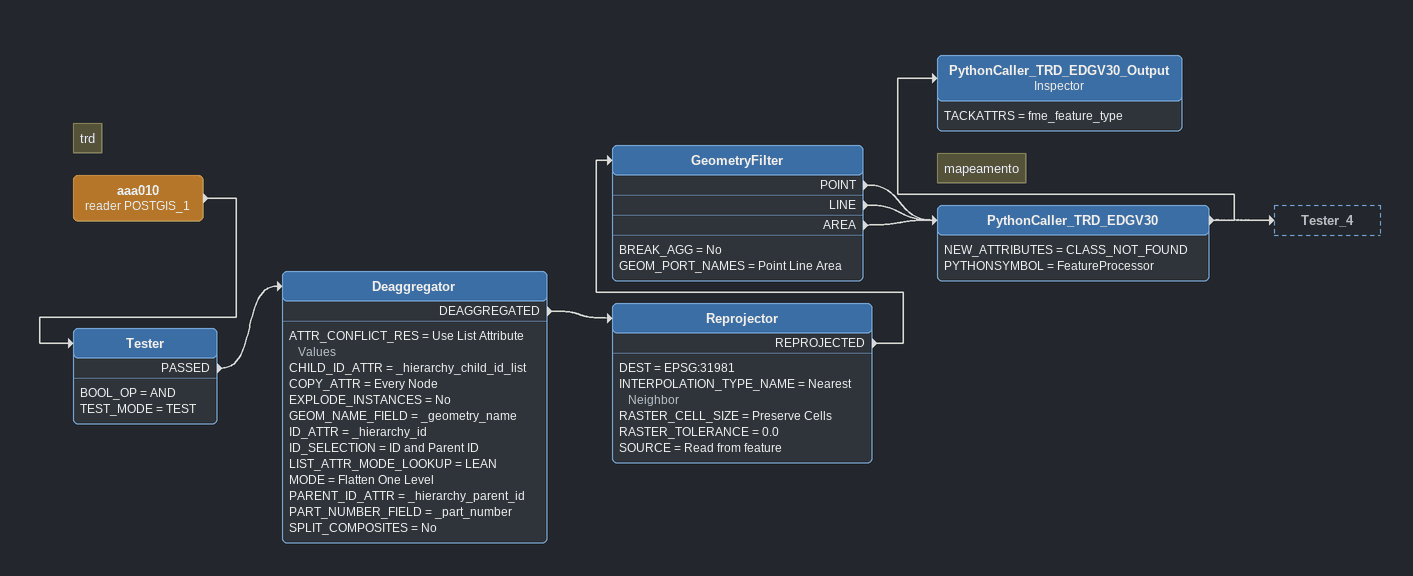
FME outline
Note: trd
aaa010 (reader POSTGIS_1)
    -> Tester
Tester
    BOOL_OP = AND
    TEST_MODE = TEST
    PASSED -> Deaggregator
Deaggregator
    ATTR_CONFLICT_RES = Use List Attribute Values
    CHILD_ID_ATTR = _hierarchy_child_id_list
    COPY_ATTR = Every Node
    EXPLODE_INSTANCES = No
    GEOM_NAME_FIELD = _geometry_name
    ID_ATTR = _hierarchy_id
    ID_SELECTION = ID and Parent ID
    LIST_ATTR_MODE_LOOKUP = LEAN
    MODE = Flatten One Level
    PARENT_ID_ATTR = _hierarchy_parent_id
    PART_NUMBER_FIELD = _part_number
    SPLIT_COMPOSITES = No
    DEAGGREGATED -> Reprojector
Reprojector
    DEST = EPSG:31981
    INTERPOLATION_TYPE_NAME = Nearest Neighbor
    RASTER_CELL_SIZE = Preserve Cells
    RASTER_TOLERANCE = 0.0
    SOURCE = Read from feature
    REPROJECTED -> GeometryFilter
GeometryFilter
    BREAK_AGG = No
    GEOM_PORT_NAMES = Point Line Area
    POINT -> PythonCaller_TRD_EDGV30
    LINE -> PythonCaller_TRD_EDGV30
    AREA -> PythonCaller_TRD_EDGV30
Note: mapeamento
PythonCaller_TRD_EDGV30
    NEW_ATTRIBUTES = CLASS_NOT_FOUND
    PYTHONSYMBOL = FeatureProcessor
    -> Tester_4
    -> PythonCaller_TRD_EDGV30_Output
PythonCaller_TRD_EDGV30_Output: Inspector
    TACKATTRS = fme_feature_type
